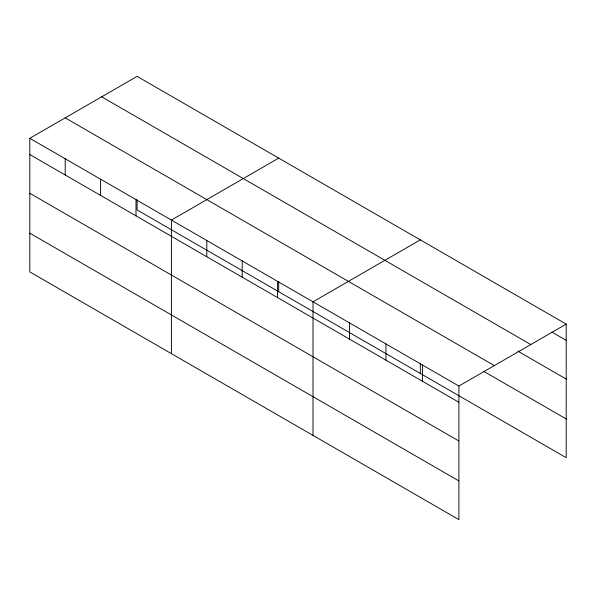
<?xml version="1.0" encoding="UTF-8"?>
<svg xmlns="http://www.w3.org/2000/svg" width="596" height="596" viewBox="0 0 596 596"><rect width="100%" height="100%" fill="white"/><g stroke="black" fill="none" stroke-linecap="round" stroke-linejoin="round"><path stroke-width="0.89" d="M29.8 138.317L458.898 386.052L458.898 519.63L29.8 271.895L29.8 138.317L137.102 76.37L566.2 324.105L566.2 457.683L137.102 209.948L137.102 199.802M278.704 158.119L171.402 220.073L171.402 353.651M420.307 239.875L313.004 301.822L313.004 435.4M458.898 386.052L566.2 324.105M551.926 332.099L566.2 340.338M101.692 96.813L530.79 344.548M517.835 351.133L566.2 379.063M65.21 117.874L494.308 365.609M483.736 371.353L566.2 418.958M29.8 154.55L458.898 402.285M29.8 193.275L458.898 441.01M29.8 233.17L458.898 480.912M422.422 364.998L422.422 381.231M420.307 363.307L420.307 373.454M385.947 343.937L385.947 360.17M349.48 322.883L349.48 339.117M278.704 281.558L278.704 291.697M277.602 281.387L277.602 297.62M242.2 260.951L242.2 277.185M206.805 240.508L206.805 256.742M136 199.63L136 215.864M100.597 179.195L100.597 195.428M65.202 158.76L65.202 174.993"/></g></svg>
